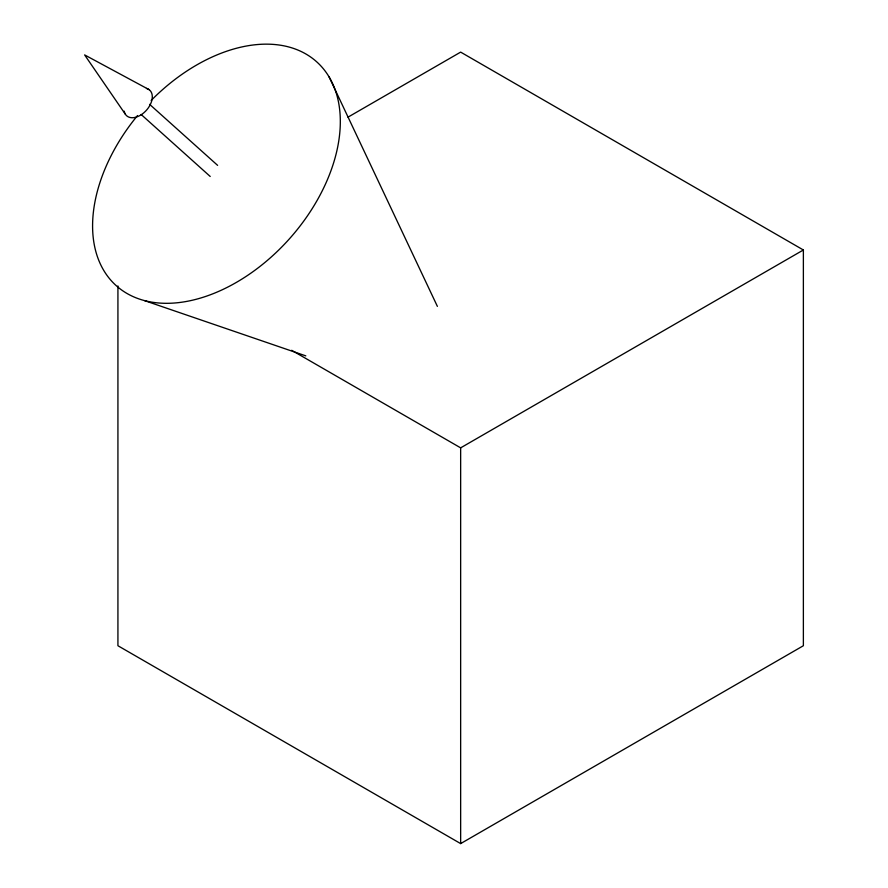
<?xml version="1.0" encoding="UTF-8"?>
<svg xmlns="http://www.w3.org/2000/svg" width="888" height="888" viewBox="0 0 888 888"><rect width="100%" height="100%" fill="white"/><g stroke="black" fill="none" stroke-linecap="round" stroke-linejoin="round"><path stroke-width="1.33" d="M348.007 117.149L460.65 52.115L803.374 249.983L803.374 645.731L460.65 843.6L117.926 645.731L117.926 285.958M291.686 350.305L460.65 447.852L803.374 249.983M144.578 300.632L305.805 355.866M149.151 89.677L84.626 54.912L125.241 114.064M149.595 104.329L217.616 165.357M141.159 114.508L210.212 176.468M329.126 76.99L437.384 306.371M460.65 447.852L460.65 843.6M151.149 100.466A150.25 97.791 -48.2 0 1 339.96 112.643A150.25 97.791 -48.2 0 1 167.954 303.308A150.25 97.791 -48.2 0 1 137.529 115.562M146.464 88.434A17.249 11.044 -48.1 0 1 145.565 111.189A17.249 11.044 -48.1 0 1 124.198 111.155"/></g></svg>
